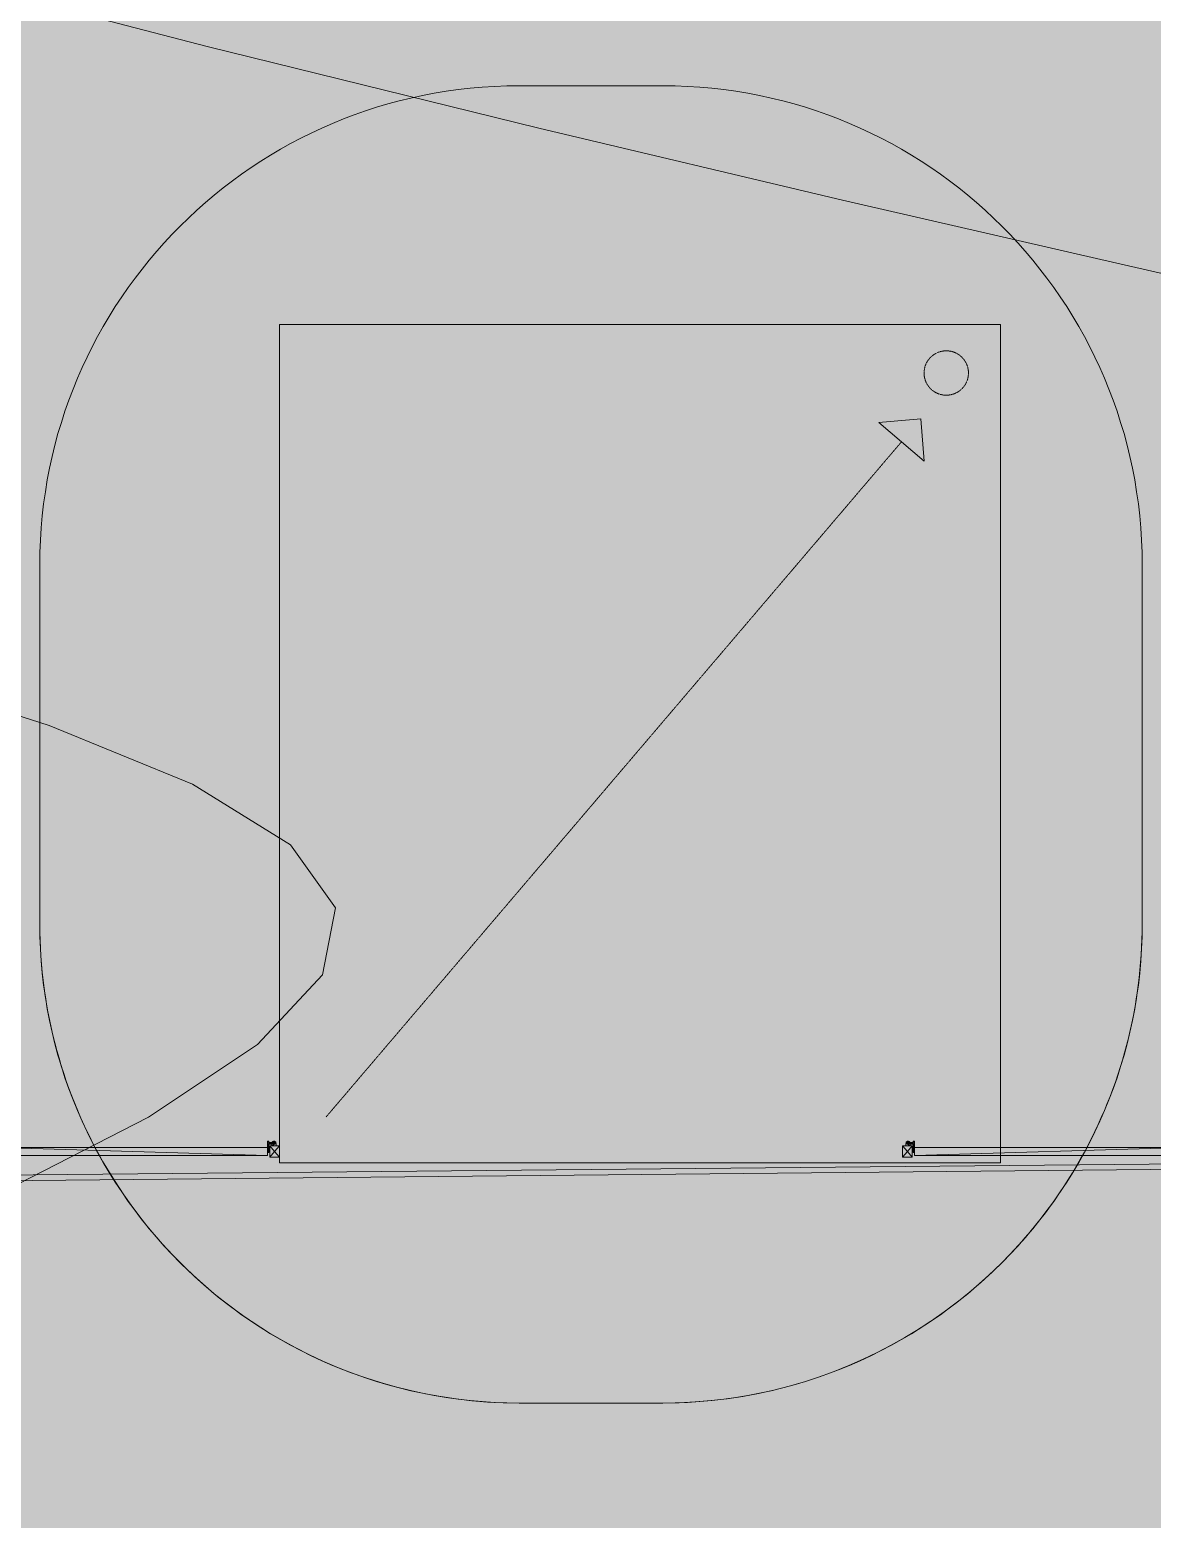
# Model space of a CAD drawing. Header units: millimetres. Extents: x 132836 to 1862386, y -330276 to -143438.
# Drawn here: x 205189 to 209873, y -272970 to -266751 of the extents above; entities that cross this region are included whole.
import ezdxf

# ---------------------------------------------------------------- set-up
doc = ezdxf.new("R2010")
doc.units = ezdxf.units.MM
doc.header["$MEASUREMENT"] = 0
doc.linetypes.add('HIDDEN', pattern=[0.375, 0.25, -0.125])
for name, color, linetype in [('Divers - Dessin général', 7, 'Continuous'), ('Nouveau_0', 7, 'Continuous'), ('Nouveau_CN_01_00', 7, 'Continuous'), ('Nouveau_CN_02_00', 7, 'Continuous'), ('Sols_ Dalles', 7, 'Continuous')]:
    doc.layers.add(name, color=color, linetype=linetype)

# ---------------------------------------------------------------- blocks, each defined once
blk = doc.blocks.new('Ligne_15_1', base_point=(206425.9, -271289.9))
at = {"linetype": 'Continuous', "lineweight": 5, "true_color": 0x990000}
blk.add_hatch(color=14, dxfattribs=at).paths.add_polyline_path([(208907.7, -268376.2), (208731.5, -268390.3), (208921.8, -268552.4)])
at = {"color": 14, "linetype": 'Continuous', "lineweight": 5, "true_color": 0x990000}
for p, q in [((208907.7, -268376.2), (208731.5, -268390.3)), ((208921.8, -268552.4), (208731.5, -268390.3)), ((208907.7, -268376.2), (208921.8, -268552.4))]:
    blk.add_line(p, q, dxfattribs=at)
at = {"color": 12, "linetype": 'HIDDEN', "lineweight": 5, "true_color": 0xcc0000}
blk.add_line((206425.9, -271289.9), (208826.6, -268471.4), dxfattribs=at)

msp = doc.modelspace()

# ---------------------------------------------------------------- hatches: boundary and pattern name
at = {"linetype": 'Continuous', "lineweight": 0, "true_color": 0x6f6f6f}
h = msp.add_hatch(color=8, dxfattribs=at)
h.paths.add_polyline_path([(141848.442, -275935.042), (141848.442, -295062.571), (269220.821, -293826.868), (269220.821, -270902.734), (268763.049, -270902.734), (254213.6, -271040.575), (254213.6, -163437.635), (153156.2, -163437.635), (153156.2, -271040.575), (153182.962, -271040.57), (153183.146, -272000.514, -0.40942736), (149183.681, -275935.042)])
h.paths.add_polyline_path([(158435.584, -260639.953), (155145.584, -260639.953), (155145.584, -248364.953), (155145.584, -243089.974), (155145.584, -242189.974), (158435.584, -242189.974)], flags=0)
h.paths.add_polyline_path([(196775.042, -260810.571), (196775.042, -222495.57), (186955.542, -222495.57), (186955.542, -218295.57), (196754.55, -218295.57), (196754.55, -208495.57), (196754.55, -204495.57), (193355.542, -204495.57), (193355.542, -201780.57), (193355.542, -195161.535), (195576.034, -195161.535), (195576.034, -189810.571), (217850.068, -189810.571), (217850.068, -262266.885), (245610.045, -262266.885), (245610.045, -253395.571), (245626.034, -253395.571), (246426.034, -253395.571), (247826.034, -253395.571), (247826.034, -248005.571), (247826.034, -246605.571), (245626.034, -246605.571), (245610.045, -246605.571), (245610.045, -171995.57), (212806.28, -171995.57), (161503.433, -171995.57), (161503.433, -193810.571), (161503.433, -230015.57), (161503.433, -260810.571)], flags=0)
h.paths.add_polyline_path([(162737.042, -269433.913, -0.09031866), (162858.773, -268727.623, -0.20144873), (163912.639, -267592.74, -0.10421145), (164718.006, -267415.055), (165317.979, -267409.371, -0.10404461), (166125.354, -267571.244, -0.23825546), (167284.257, -268953.318, -0.05518862), (167336.836, -269390.334), (167338.931, -269611.438), (167351.046, -270890.267), (167092.583, -271892.761, -0.26794919), (165370.083, -272909.124), (164770.11, -272914.808, -0.19371746), (163379.252, -272370.185, -0.07056876), (163028.663, -271931.262, -0.1316525), (162751.253, -270933.845)], flags=0)
h.paths.add_polyline_path([(173316.986, -273599.031), (173316.986, -273452.052), (173330.488, -267377.824, -0.3805567), (175316.986, -265609.826), (175394.714, -265609.826), (175394.714, -270609.826), (190394.714, -270609.826), (190394.714, -265609.826), (195356.191, -265609.826, -0.41421356), (196856.191, -267109.826), (196856.191, -273660.699, -0.34550161), (195137.285, -275433.432), (175327.752, -275599.002, -0.4157911)], flags=0)
h.paths.add_polyline_path([(205510.093, -271504.083, -0.13447393), (205230.948, -270484.937), (205230.948, -268984.937, -0.41421356), (207230.948, -266984.937), (207830.948, -266984.937, -0.41421356), (209830.948, -268984.937), (209830.948, -270484.937, -0.12882035), (209574.03, -271465.581, -0.27093629), (207830.948, -272484.937), (207230.948, -272484.937, -0.26498)], flags=0)
h.paths.add_polyline_path([(217862.687, -273329.325), (217869.949, -267730.336, -0.09856151), (218100.718, -266943.721), (218117.681, -266951.545, -0.258849), (219955.479, -265605.827), (219953.141, -265587.294), (220637.569, -265587.294), (220637.569, -265687.294), (220637.569, -270687.294), (250537.569, -270687.294), (250537.569, -265687.294), (252208.004, -265687.294), (254186.294, -265687.294), (254186.294, -267687.294), (254186.294, -271062.255, 0.00134576), (254186.323, -271073.021), (254197.209, -273095.233, -0.41421356), (252208.004, -275105.97), (243484.534, -275105.97, -0.00518896), (243431.438, -275116.103), (235447.992, -275196.191), (220071.012, -275253.24, -0.38655333), (217873.089, -273475.385, -0.02518922)], flags=0)
at = {"linetype": 'Continuous', "lineweight": 0, "true_color": 0xbfbfbf}
msp.add_hatch(color=9, dxfattribs=at).paths.add_polyline_path([(206230.948, -271481.641), (209239.624, -271481.641), (209239.624, -267981.512), (206230.948, -267981.512)])
at = {"layer": 'Sols_ Dalles', "linetype": 'Continuous', "lineweight": 0, "true_color": 0x2e271c}
h = msp.add_hatch(color=250, dxfattribs=at)
h.paths.add_polyline_path([(207230.948, -272484.937), (207830.948, -272484.937, 0.41421356), (209830.948, -270484.937), (209830.948, -268984.937, 0.41421356), (207830.948, -266984.937), (207230.948, -266984.937, 0.41421356), (205230.948, -268984.937), (205230.948, -270484.937, 0.41421356)])
h.paths.add_polyline_path([(206230.948, -267981.512), (209239.624, -267981.512), (209239.624, -271481.641), (206230.948, -271481.641)], flags=0)

# ---------------------------------------------------------------- linework, layer by layer
at = {"color": 7, "linetype": 'Continuous', "lineweight": 20}
for p, q in [((205036.754, -271418.004), (206180.947, -271451.973)), ((206180.947, -271418.004), (205036.754, -271418.004)), ((206180.947, -271391), (206186.755, -271390.829)), ((206186.755, -271390.829), (206180.947, -271390.829)), ((206180.947, -271390.829), (206180.947, -271391)), ((206180.947, -271391.236), (206186.755, -271391)), ((206186.755, -271391), (206180.947, -271391)), ((206180.947, -271391), (206180.947, -271391.236)), ((206180.947, -271391.536), (206186.755, -271391.236)), ((206186.755, -271391.236), (206180.947, -271391.236)), ((206180.947, -271391.236), (206180.947, -271391.536)), ((206180.947, -271391.896), (206186.755, -271391.536)), ((206186.755, -271391.536), (206180.947, -271391.536)), ((206180.947, -271391.536), (206180.947, -271391.896)), ((206180.947, -271392.311), (206186.755, -271391.896)), ((206186.755, -271391.896), (206180.947, -271391.896)), ((206180.947, -271391.896), (206180.947, -271392.311)), ((206186.755, -271392.775), (206180.947, -271392.311)), ((206180.947, -271392.311), (206180.947, -271392.775)), ((206186.755, -271392.311), (206180.947, -271392.311)), ((206186.755, -271393.284), (206180.947, -271392.775)), ((206180.947, -271392.775), (206180.947, -271393.284)), ((206186.755, -271392.775), (206180.947, -271392.775)), ((206186.755, -271393.83), (206180.947, -271393.284)), ((206180.947, -271393.284), (206180.947, -271393.83)), ((206186.755, -271393.284), (206180.947, -271393.284)), ((206186.755, -271394.406), (206180.947, -271393.83)), ((206180.947, -271393.83), (206180.947, -271394.406)), ((206186.755, -271393.83), (206180.947, -271393.83)), ((206186.755, -271395.006), (206180.947, -271394.406)), ((206180.947, -271394.406), (206180.947, -271395.006)), ((206186.755, -271394.406), (206180.947, -271394.406)), ((206186.755, -271395.621), (206180.947, -271395.006)), ((206180.947, -271395.006), (206180.947, -271395.621)), ((206186.755, -271395.006), (206180.947, -271395.006)), ((206186.755, -271396.244), (206180.947, -271395.621)), ((206180.947, -271395.621), (206180.947, -271396.244)), ((206186.755, -271395.621), (206180.947, -271395.621)), ((206186.755, -271438.386), (206180.947, -271396.244)), ((206180.947, -271396.244), (206180.947, -271418.004)), ((206186.755, -271396.244), (206180.947, -271396.244)), ((206186.755, -271438.386), (206180.947, -271418.004)), ((206180.947, -271451.973), (206180.947, -271418.004)), ((206180.947, -271438.386), (206186.755, -271438.386)), ((206186.755, -271391), (206186.755, -271390.829)), ((206186.755, -271391.236), (206186.755, -271391)), ((206186.755, -271391.536), (206186.755, -271391.236)), ((206186.755, -271391.896), (206186.755, -271391.536)), ((206186.755, -271392.311), (206186.755, -271391.896)), ((206186.755, -271392.775), (206186.755, -271392.311)), ((206186.755, -271393.284), (206186.755, -271392.775)), ((206186.755, -271393.83), (206186.755, -271393.284)), ((206186.755, -271394.406), (206186.755, -271393.83)), ((206186.755, -271395.006), (206186.755, -271394.406)), ((206186.755, -271395.621), (206186.755, -271395.006)), ((206186.755, -271396.244), (206186.755, -271395.621)), ((206186.755, -271438.386), (206186.755, -271396.244)), ((206199.721, -271397.623), (206186.755, -271397.623)), ((206186.755, -271397.738), (206199.71, -271397.653)), ((206199.679, -271397.738), (206186.755, -271397.738)), ((206186.755, -271398.078), (206199.648, -271397.827)), ((206199.559, -271398.078), (206186.755, -271398.078)), ((206186.755, -271398.617), (206199.508, -271398.223)), ((206199.367, -271399.127), (206186.755, -271398.617)), ((206199.425, -271398.617), (206186.755, -271398.617)), ((206199.279, -271399.91), (206186.755, -271399.321)), ((206199.346, -271399.321), (206186.755, -271399.321)), ((206199.183, -271400.768), (206186.755, -271400.141)), ((206199.254, -271400.141), (206186.755, -271400.141)), ((206199.154, -271401.645), (206186.755, -271401.02)), ((206199.154, -271401.02), (206186.755, -271401.02)), ((206199.154, -271402.482), (206186.755, -271401.899)), ((206186.755, -271401.899), (206199.154, -271401.899)), ((206199.154, -271403.219), (206186.755, -271402.718)), ((206186.755, -271402.718), (206199.154, -271402.718)), ((206186.755, -271403.421), (206199.154, -271403.421)), ((206199.154, -271403.577), (206186.755, -271403.961)), ((206186.755, -271403.961), (206199.154, -271403.961)), ((206199.154, -271404.059), (206186.755, -271404.3)), ((206186.755, -271404.3), (206199.154, -271404.3)), ((206199.154, -271404.334), (206186.755, -271404.417)), ((206186.755, -271404.417), (206199.154, -271404.417)), ((206210.619, -271434.989), (206190.291, -271411.21)), ((206190.291, -271411.21), (206190.291, -271458.767)), ((206230.948, -271411.21), (206190.291, -271411.21)), ((206210.619, -271434.989), (206190.291, -271458.767)), ((206204.384, -271398.274), (206199.154, -271401.02)), ((206199.451, -271398.382), (206199.154, -271401.02)), ((206216.578, -271401.02), (206199.154, -271411.21)), ((206207.575, -271405.921), (206199.154, -271401.02)), ((206199.154, -271401.02), (206199.154, -271411.21)), ((206204.092, -271403.175), (206199.154, -271401.02)), ((206207.575, -271405.921), (206199.154, -271411.21)), ((206200.322, -271395.924), (206199.451, -271398.382)), ((206204.384, -271398.274), (206199.451, -271398.382)), ((206214.027, -271393.814), (206200.322, -271395.924)), ((206201.706, -271393.814), (206200.322, -271395.924)), ((206204.384, -271398.274), (206200.322, -271395.924)), ((206208.158, -271396.119), (206200.322, -271395.924)), ((206215.412, -271395.924), (206200.322, -271395.924)), ((206212.222, -271392.194), (206201.706, -271393.814)), ((206203.51, -271392.194), (206201.706, -271393.814)), ((206214.027, -271393.814), (206201.706, -271393.814)), ((206210.121, -271391.176), (206203.51, -271392.194)), ((206205.612, -271391.176), (206203.51, -271392.194)), ((206212.222, -271392.194), (206203.51, -271392.194)), ((206204.384, -271398.274), (206204.092, -271403.175)), ((206205.854, -271402.379), (206204.092, -271403.175)), ((206206.224, -271402.941), (206204.092, -271403.175)), ((206207.866, -271403.737), (206204.092, -271403.175)), ((206204.092, -271403.175), (206207.575, -271405.921)), ((206206.705, -271403.373), (206204.092, -271403.175)), ((206208.158, -271396.119), (206204.384, -271398.274)), ((206204.384, -271398.274), (206207.866, -271398.302)), ((206205.854, -271402.379), (206204.384, -271398.274)), ((206205.543, -271401.02), (206204.384, -271398.274)), ((206205.622, -271400.317), (206204.384, -271398.274)), ((206205.854, -271399.661), (206204.384, -271398.274)), ((206206.224, -271399.098), (206204.384, -271398.274)), ((206206.705, -271398.666), (206204.384, -271398.274)), ((206207.265, -271398.395), (206204.384, -271398.274)), ((206210.111, -271400.317), (206205.543, -271401.02)), ((206205.543, -271401.02), (206205.622, -271400.317)), ((206210.19, -271401.02), (206205.543, -271401.02)), ((206205.622, -271401.723), (206205.543, -271401.02)), ((206207.866, -271390.829), (206205.612, -271391.176)), ((206210.121, -271391.176), (206205.612, -271391.176)), ((206209.878, -271399.661), (206205.622, -271400.317)), ((206205.622, -271400.317), (206205.854, -271399.661)), ((206210.111, -271400.317), (206205.622, -271400.317)), ((206210.19, -271401.02), (206205.622, -271401.723)), ((206210.111, -271401.723), (206205.622, -271401.723)), ((206205.854, -271402.379), (206205.622, -271401.723)), ((206209.509, -271399.098), (206205.854, -271399.661)), ((206205.854, -271399.661), (206206.224, -271399.098)), ((206209.878, -271399.661), (206205.854, -271399.661)), ((206210.111, -271401.723), (206205.854, -271402.379)), ((206209.878, -271402.379), (206205.854, -271402.379)), ((206206.224, -271402.941), (206205.854, -271402.379)), ((206209.028, -271398.666), (206206.224, -271399.098)), ((206206.224, -271399.098), (206206.705, -271398.666)), ((206209.509, -271399.098), (206206.224, -271399.098)), ((206209.878, -271402.379), (206206.224, -271402.941)), ((206209.509, -271402.941), (206206.224, -271402.941)), ((206206.705, -271403.373), (206206.224, -271402.941)), ((206208.468, -271398.395), (206206.705, -271398.666)), ((206206.705, -271398.666), (206207.265, -271398.395)), ((206209.028, -271398.666), (206206.705, -271398.666)), ((206209.509, -271402.941), (206206.705, -271403.373)), ((206208.468, -271403.645), (206206.705, -271403.373)), ((206209.028, -271403.373), (206206.705, -271403.373)), ((206207.265, -271403.645), (206206.705, -271403.373)), ((206207.265, -271398.395), (206207.866, -271398.302)), ((206208.468, -271398.395), (206207.265, -271398.395)), ((206208.468, -271403.645), (206207.265, -271403.645)), ((206207.866, -271403.737), (206207.265, -271403.645)), ((206216.578, -271401.02), (206207.575, -271405.921)), ((206207.575, -271405.921), (206207.866, -271403.737)), ((206207.575, -271405.921), (206211.349, -271403.766)), ((206210.121, -271391.176), (206207.866, -271390.829)), ((206208.158, -271396.119), (206207.866, -271398.302)), ((206207.866, -271398.302), (206208.468, -271398.395)), ((206208.468, -271403.645), (206207.866, -271403.737)), ((206207.866, -271403.737), (206211.349, -271403.766)), ((206215.412, -271395.924), (206208.158, -271396.119)), ((206211.641, -271398.865), (206208.158, -271396.119)), ((206208.158, -271396.119), (206209.028, -271398.666)), ((206208.158, -271396.119), (206208.468, -271398.395)), ((206216.282, -271398.382), (206208.158, -271396.119)), ((206208.468, -271398.395), (206209.028, -271398.666)), ((206209.028, -271403.373), (206208.468, -271403.645)), ((206211.349, -271403.766), (206208.468, -271403.645)), ((206211.641, -271398.865), (206209.028, -271398.666)), ((206209.028, -271398.666), (206209.509, -271399.098)), ((206209.509, -271402.941), (206209.028, -271403.373)), ((206211.349, -271403.766), (206209.028, -271403.373)), ((206211.641, -271398.865), (206209.509, -271399.098)), ((206209.509, -271399.098), (206209.878, -271399.661)), ((206209.878, -271402.379), (206209.509, -271402.941)), ((206211.349, -271403.766), (206209.509, -271402.941)), ((206211.641, -271398.865), (206209.878, -271402.379)), ((206211.641, -271398.865), (206209.878, -271399.661)), ((206209.878, -271399.661), (206210.111, -271400.317)), ((206210.111, -271401.723), (206209.878, -271402.379)), ((206211.349, -271403.766), (206209.878, -271402.379)), ((206211.641, -271398.865), (206210.111, -271401.723)), ((206211.641, -271398.865), (206210.111, -271400.317)), ((206210.111, -271400.317), (206210.19, -271401.02)), ((206210.19, -271401.02), (206210.111, -271401.723)), ((206212.222, -271392.194), (206210.121, -271391.176)), ((206211.641, -271398.865), (206210.19, -271401.02)), ((206210.619, -271434.989), (206230.948, -271411.21)), ((206230.948, -271458.767), (206210.619, -271434.989)), ((206211.349, -271403.766), (206211.641, -271398.865)), ((206216.578, -271401.02), (206211.349, -271403.766)), ((206216.282, -271398.382), (206211.641, -271398.865)), ((206216.578, -271401.02), (206211.641, -271398.865)), ((206214.027, -271393.814), (206212.222, -271392.194)), ((206215.412, -271395.924), (206214.027, -271393.814)), ((206216.282, -271398.382), (206215.412, -271395.924)), ((206216.578, -271401.02), (206216.282, -271398.382)), ((206216.578, -271411.21), (206216.578, -271401.02)), ((206230.948, -271458.767), (206230.948, -271411.21)), ((208851.276, -271434.989), (208830.948, -271411.21)), ((208830.948, -271411.21), (208871.604, -271411.21)), ((208830.948, -271458.767), (208830.948, -271411.21)), ((208830.948, -271458.767), (208851.276, -271434.989)), ((208845.317, -271401.02), (208845.614, -271398.382)), ((208845.317, -271401.02), (208850.254, -271398.865)), ((208845.317, -271401.02), (208862.741, -271411.21)), ((208845.317, -271411.21), (208845.317, -271401.02)), ((208845.317, -271401.02), (208854.321, -271405.921)), ((208845.317, -271401.02), (208850.546, -271403.766)), ((208845.614, -271398.382), (208846.484, -271395.924)), ((208845.614, -271398.382), (208853.737, -271396.119)), ((208845.614, -271398.382), (208850.254, -271398.865)), ((208846.484, -271395.924), (208847.868, -271393.814)), ((208846.484, -271395.924), (208853.737, -271396.119)), ((208846.484, -271395.924), (208861.574, -271395.924)), ((208847.868, -271393.814), (208849.673, -271392.194)), ((208847.868, -271393.814), (208861.574, -271395.924)), ((208847.868, -271393.814), (208860.189, -271393.814)), ((208849.673, -271392.194), (208851.774, -271391.176)), ((208849.673, -271392.194), (208860.189, -271393.814)), ((208849.673, -271392.194), (208858.385, -271392.194)), ((208850.254, -271398.865), (208853.737, -271396.119)), ((208850.254, -271398.865), (208852.867, -271398.666)), ((208850.546, -271403.766), (208850.254, -271398.865)), ((208850.254, -271398.865), (208852.017, -271402.379)), ((208850.254, -271398.865), (208851.785, -271401.723)), ((208850.254, -271398.865), (208851.706, -271401.02)), ((208850.254, -271398.865), (208851.785, -271400.317)), ((208850.254, -271398.865), (208852.017, -271399.661)), ((208850.254, -271398.865), (208852.386, -271399.098)), ((208850.546, -271403.766), (208852.017, -271402.379)), ((208850.546, -271403.766), (208852.386, -271402.941)), ((208850.546, -271403.766), (208852.867, -271403.373)), ((208850.546, -271403.766), (208853.428, -271403.645)), ((208854.029, -271403.737), (208850.546, -271403.766)), ((208854.321, -271405.921), (208850.546, -271403.766)), ((208851.276, -271434.989), (208871.604, -271411.21)), ((208851.276, -271434.989), (208871.604, -271458.767)), ((208851.785, -271400.317), (208851.706, -271401.02)), ((208851.706, -271401.02), (208856.273, -271401.723)), ((208851.706, -271401.02), (208856.352, -271401.02)), ((208851.706, -271401.02), (208851.785, -271401.723)), ((208851.774, -271391.176), (208854.029, -271390.829)), ((208851.774, -271391.176), (208858.385, -271392.194)), ((208851.774, -271391.176), (208856.284, -271391.176)), ((208852.017, -271399.661), (208851.785, -271400.317)), ((208851.785, -271400.317), (208856.352, -271401.02)), ((208851.785, -271400.317), (208856.273, -271400.317)), ((208851.785, -271401.723), (208856.041, -271402.379)), ((208851.785, -271401.723), (208856.273, -271401.723)), ((208851.785, -271401.723), (208852.017, -271402.379)), ((208852.386, -271399.098), (208852.017, -271399.661)), ((208852.017, -271399.661), (208856.273, -271400.317)), ((208852.017, -271399.661), (208856.041, -271399.661)), ((208852.017, -271402.379), (208855.671, -271402.941)), ((208852.017, -271402.379), (208856.041, -271402.379)), ((208852.017, -271402.379), (208852.386, -271402.941)), ((208852.867, -271398.666), (208852.386, -271399.098)), ((208852.386, -271399.098), (208856.041, -271399.661)), ((208852.386, -271399.098), (208855.671, -271399.098)), ((208852.386, -271402.941), (208855.191, -271403.373)), ((208852.386, -271402.941), (208855.671, -271402.941)), ((208852.386, -271402.941), (208852.867, -271403.373)), ((208853.737, -271396.119), (208852.867, -271398.666)), ((208853.428, -271398.395), (208852.867, -271398.666)), ((208852.867, -271398.666), (208855.671, -271399.098)), ((208852.867, -271398.666), (208855.191, -271398.666)), ((208852.867, -271403.373), (208855.191, -271403.373)), ((208852.867, -271403.373), (208853.428, -271403.645)), ((208853.737, -271396.119), (208853.428, -271398.395)), ((208854.029, -271398.302), (208853.428, -271398.395)), ((208853.428, -271398.395), (208855.191, -271398.666)), ((208853.428, -271398.395), (208854.63, -271398.395)), ((208853.428, -271403.645), (208855.191, -271403.373)), ((208853.428, -271403.645), (208854.63, -271403.645)), ((208853.428, -271403.645), (208854.029, -271403.737)), ((208853.737, -271396.119), (208861.574, -271395.924)), ((208853.737, -271396.119), (208854.029, -271398.302)), ((208853.737, -271396.119), (208857.511, -271398.274)), ((208854.029, -271390.829), (208856.284, -271391.176)), ((208857.511, -271398.274), (208854.029, -271398.302)), ((208854.63, -271398.395), (208854.029, -271398.302)), ((208854.029, -271403.737), (208857.804, -271403.175)), ((208854.029, -271403.737), (208854.63, -271403.645)), ((208854.321, -271405.921), (208854.029, -271403.737)), ((208854.321, -271405.921), (208862.741, -271401.02)), ((208857.804, -271403.175), (208854.321, -271405.921)), ((208854.321, -271405.921), (208862.741, -271411.21)), ((208854.63, -271398.395), (208857.511, -271398.274)), ((208855.191, -271398.666), (208854.63, -271398.395)), ((208854.63, -271403.645), (208855.191, -271403.373)), ((208855.191, -271398.666), (208857.511, -271398.274)), ((208855.671, -271399.098), (208855.191, -271398.666)), ((208855.191, -271403.373), (208855.671, -271402.941)), ((208855.191, -271403.373), (208857.804, -271403.175)), ((208855.671, -271399.098), (208857.511, -271398.274)), ((208856.041, -271399.661), (208855.671, -271399.098)), ((208855.671, -271402.941), (208856.041, -271402.379)), ((208855.671, -271402.941), (208857.804, -271403.175)), ((208856.041, -271402.379), (208857.511, -271398.274)), ((208856.041, -271399.661), (208857.511, -271398.274)), ((208856.273, -271400.317), (208856.041, -271399.661)), ((208856.041, -271402.379), (208856.273, -271401.723)), ((208856.041, -271402.379), (208857.804, -271403.175)), ((208856.273, -271400.317), (208857.511, -271398.274)), ((208856.352, -271401.02), (208856.273, -271400.317)), ((208856.273, -271401.723), (208856.352, -271401.02)), ((208856.284, -271391.176), (208858.385, -271392.194)), ((208856.352, -271401.02), (208857.511, -271398.274)), ((208857.511, -271398.274), (208861.574, -271395.924)), ((208857.511, -271398.274), (208857.804, -271403.175)), ((208857.511, -271398.274), (208862.741, -271401.02)), ((208857.511, -271398.274), (208862.444, -271398.382)), ((208857.804, -271403.175), (208862.741, -271401.02)), ((208858.385, -271392.194), (208860.189, -271393.814)), ((208860.189, -271393.814), (208861.574, -271395.924)), ((208861.574, -271395.924), (208862.444, -271398.382)), ((208862.175, -271397.623), (208875.14, -271397.623)), ((208875.14, -271397.738), (208862.185, -271397.653)), ((208862.216, -271397.738), (208875.14, -271397.738)), ((208875.14, -271398.078), (208862.247, -271397.827)), ((208862.336, -271398.078), (208875.14, -271398.078)), ((208875.14, -271398.617), (208862.387, -271398.223)), ((208862.444, -271398.382), (208862.741, -271401.02)), ((208862.47, -271398.617), (208875.14, -271398.617)), ((208862.528, -271399.127), (208875.14, -271398.617)), ((208862.549, -271399.321), (208875.14, -271399.321)), ((208862.616, -271399.91), (208875.14, -271399.321)), ((208862.642, -271400.141), (208875.14, -271400.141)), ((208862.713, -271400.768), (208875.14, -271400.141)), ((208862.741, -271401.02), (208862.741, -271411.21)), ((208862.741, -271401.645), (208875.14, -271401.02)), ((208862.741, -271401.02), (208875.14, -271401.02)), ((208862.741, -271402.482), (208875.14, -271401.899)), ((208875.14, -271401.899), (208862.741, -271401.899)), ((208862.741, -271403.219), (208875.14, -271402.718)), ((208875.14, -271402.718), (208862.741, -271402.718)), ((208875.14, -271403.421), (208862.741, -271403.421)), ((208862.741, -271403.577), (208875.14, -271403.961)), ((208875.14, -271403.961), (208862.741, -271403.961)), ((208862.741, -271404.059), (208875.14, -271404.3)), ((208875.14, -271404.3), (208862.741, -271404.3)), ((208862.741, -271404.334), (208875.14, -271404.417)), ((208875.14, -271404.417), (208862.741, -271404.417)), ((208871.604, -271411.21), (208871.604, -271458.767)), ((208880.948, -271391), (208875.14, -271390.829)), ((208875.14, -271390.829), (208880.948, -271390.829)), ((208875.14, -271391), (208875.14, -271390.829)), ((208880.948, -271391.236), (208875.14, -271391)), ((208875.14, -271391), (208880.948, -271391)), ((208875.14, -271391.236), (208875.14, -271391)), ((208880.948, -271391.536), (208875.14, -271391.236)), ((208875.14, -271391.236), (208880.948, -271391.236)), ((208875.14, -271391.536), (208875.14, -271391.236)), ((208880.948, -271391.896), (208875.14, -271391.536)), ((208875.14, -271391.536), (208880.948, -271391.536)), ((208875.14, -271391.896), (208875.14, -271391.536)), ((208880.948, -271392.311), (208875.14, -271391.896)), ((208875.14, -271391.896), (208880.948, -271391.896)), ((208875.14, -271392.311), (208875.14, -271391.896)), ((208875.14, -271392.775), (208880.948, -271392.311)), ((208875.14, -271392.775), (208875.14, -271392.311)), ((208875.14, -271392.311), (208880.948, -271392.311)), ((208875.14, -271393.284), (208880.948, -271392.775)), ((208875.14, -271393.284), (208875.14, -271392.775)), ((208875.14, -271392.775), (208880.948, -271392.775)), ((208875.14, -271393.83), (208880.948, -271393.284)), ((208875.14, -271393.83), (208875.14, -271393.284)), ((208875.14, -271393.284), (208880.948, -271393.284)), ((208875.14, -271394.406), (208880.948, -271393.83)), ((208875.14, -271394.406), (208875.14, -271393.83)), ((208875.14, -271393.83), (208880.948, -271393.83)), ((208875.14, -271395.006), (208880.948, -271394.406)), ((208875.14, -271395.006), (208875.14, -271394.406)), ((208875.14, -271394.406), (208880.948, -271394.406)), ((208875.14, -271395.621), (208880.948, -271395.006)), ((208875.14, -271395.621), (208875.14, -271395.006)), ((208875.14, -271395.006), (208880.948, -271395.006)), ((208875.14, -271396.244), (208880.948, -271395.621)), ((208875.14, -271396.244), (208875.14, -271395.621)), ((208875.14, -271395.621), (208880.948, -271395.621)), ((208875.14, -271438.386), (208880.948, -271396.244)), ((208875.14, -271438.386), (208875.14, -271396.244)), ((208875.14, -271396.244), (208880.948, -271396.244)), ((208875.14, -271438.386), (208880.948, -271418.004)), ((208880.948, -271438.386), (208875.14, -271438.386)), ((208880.948, -271390.829), (208880.948, -271391)), ((208880.948, -271391), (208880.948, -271391.236)), ((208880.948, -271391.236), (208880.948, -271391.536)), ((208880.948, -271391.536), (208880.948, -271391.896)), ((208880.948, -271391.896), (208880.948, -271392.311)), ((208880.948, -271392.311), (208880.948, -271392.775)), ((208880.948, -271392.775), (208880.948, -271393.284)), ((208880.948, -271393.284), (208880.948, -271393.83)), ((208880.948, -271393.83), (208880.948, -271394.406)), ((208880.948, -271394.406), (208880.948, -271395.006)), ((208880.948, -271395.006), (208880.948, -271395.621)), ((208880.948, -271395.621), (208880.948, -271396.244)), ((208880.948, -271396.244), (208880.948, -271418.004)), ((210025.141, -271418.004), (208880.948, -271451.973)), ((208880.948, -271451.973), (208880.948, -271418.004)), ((208880.948, -271418.004), (210025.141, -271418.004)), ((205036.754, -271451.973), (206180.947, -271451.973)), ((206190.291, -271458.767), (206230.948, -271458.767)), ((208871.604, -271458.767), (208830.948, -271458.767)), ((210025.141, -271451.973), (208880.948, -271451.973))]:
    msp.add_line(p, q, dxfattribs=at)
at = {"color": 9, "linetype": 'Continuous', "lineweight": 5}
msp.add_lwpolyline([(205510.093, -271504.083, 0.26498), (207230.948, -272484.937), (207830.948, -272484.937, 0.27093629), (209574.03, -271465.581, 0.12882035), (209830.948, -270484.937), (209830.948, -268984.937, 0.41421356), (207830.948, -266984.937), (207230.948, -266984.937, 0.41421356), (205230.948, -268984.937), (205230.948, -270484.937, 0.13447393)], format="xyb", close=True, dxfattribs=at)
at = {"color": 7, "linetype": 'Continuous', "lineweight": 5}
msp.add_lwpolyline([(206230.948, -271481.641), (209239.624, -271481.641), (209239.624, -267981.512), (206230.948, -267981.512)], close=True, dxfattribs=at)
at = {"color": 12, "linetype": 'HIDDEN', "lineweight": 5, "true_color": 0xcc0000}
msp.add_circle((209013.447, -268184.253), 92.649, dxfattribs=at)
at = {"layer": 'Divers - Dessin général', "color": 8, "linetype": 'Continuous', "lineweight": 5}
msp.add_lwpolyline([(254205.676, -163437.635), (254186.294, -271067.638), (152856.388, -272027.634), (152839.018, -197317.635), (152835.676, -163437.635)], close=True, dxfattribs=at)
at = {"layer": 'Divers - Dessin général', "color": 14, "linetype": 'Continuous', "lineweight": 5, "true_color": 0x990000}
msp.add_lwpolyline([(254205.676, -163437.635), (254186.294, -271067.638), (152856.388, -272027.634), (152839.018, -197317.635), (152835.676, -163437.635)], close=True, dxfattribs=at)
at = {"layer": 'Nouveau_0', "color": 8, "linetype": 'Continuous', "lineweight": 5}
msp.add_line((152835.676, -272063.016), (254199.193, -271079.638), dxfattribs=at)
msp.add_line((152835.676, -272063.016), (254199.193, -271079.638), dxfattribs=at)
at = {"layer": 'Nouveau_0', "color": 8, "linetype": 'Continuous', "lineweight": 5, "flags": 128}
msp.add_lwpolyline([(152835.676, -272063.016), (254199.193, -271079.638), (254199.193, -163437.635), (152835.676, -163437.635), (152835.676, -197326.333)], close=True, dxfattribs=at)
at = {"layer": 'Nouveau_CN_01_00', "color": 8, "linetype": 'Continuous', "lineweight": 5, "flags": 128}
msp.add_lwpolyline([(195278.181, -263864.864), (196117.829, -264065.398), (197743.542, -264507.638), (199443.76, -264999.954), (201162.201, -265507.213), (202842.582, -265994.285), (204436.789, -266432.664), (205929.386, -266820.348), (207313.106, -267161.96), (208580.683, -267462.124), (209724.85, -267725.463), (210738.341, -267956.601)], dxfattribs=at)
at = {"layer": 'Nouveau_CN_02_00', "color": 8, "linetype": 'Continuous', "lineweight": 5, "flags": 128}
msp.add_lwpolyline([(201892.563, -272865.397), (202737.487, -272551.059), (203574.13, -272233.736), (204367.571, -271916.119), (205082.889, -271600.898), (205685.162, -271290.764), (206139.47, -270988.408), (206410.891, -270696.519), (206464.503, -270417.788), (206276.523, -270153.732), (205867.713, -269901.173), (205269.974, -269655.758), (204515.207, -269413.134), (203635.31, -269168.95), (202662.185, -268918.853), (201627.731, -268658.492)], dxfattribs=at)
at = {"layer": 'Sols_ Dalles', "color": 250, "linetype": 'Continuous', "lineweight": 5, "true_color": 0x1f1f1f}
msp.add_lwpolyline([(207230.948, -272484.937), (207830.948, -272484.937, 0.41421356), (209830.948, -270484.937), (209830.948, -268984.937, 0.41421356), (207830.948, -266984.937), (207230.948, -266984.937, 0.41421356), (205230.948, -268984.937), (205230.948, -270484.937, 0.41421356)], format="xyb", close=True, dxfattribs=at)
msp.add_lwpolyline([(206230.948, -267981.512), (209239.624, -267981.512), (209239.624, -271481.641), (206230.948, -271481.641)], close=True, dxfattribs=at)

# ---------------------------------------------------------------- block references
at = {"color": 12, "linetype": 'HIDDEN', "lineweight": 5, "true_color": 0xcc0000}
msp.add_blockref('Ligne_15_1', (206425.948, -271289.937), dxfattribs=at)

doc.saveas('drawing.dxf')
